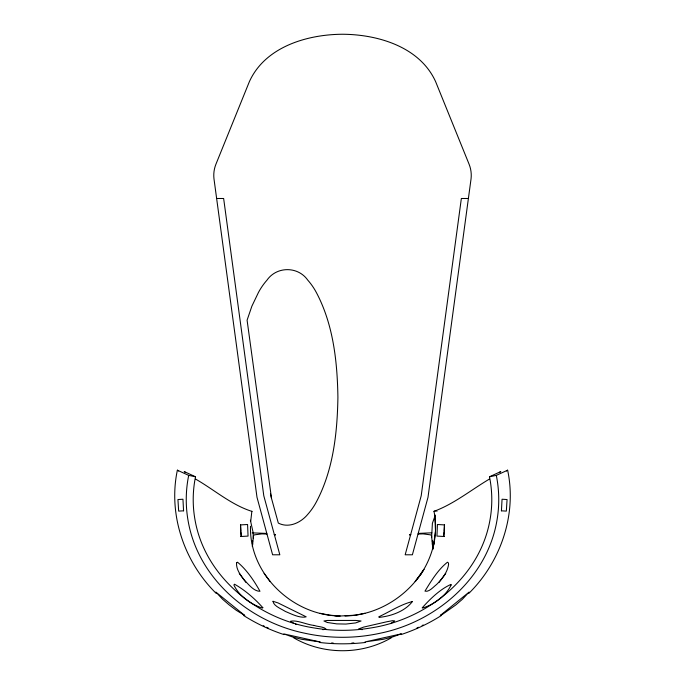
<?xml version="1.0" encoding="UTF-8"?>
<svg xmlns="http://www.w3.org/2000/svg" width="685" height="685" viewBox="0 0 685 685"><rect width="100%" height="100%" fill="white"/><g stroke="black" fill="none" stroke-linecap="round" stroke-linejoin="round"><path stroke-width="1.03" d="M418.098 534.06L423.047 533.88L430.745 534.882L431.593 535.833L432.783 548.111M431.593 537.622L432.398 523.289L435.309 515.103M432.988 549.301L432.817 546.741M444.325 531.235L444.402 524.898M444.514 524.907L443.623 536.441M240.598 524.898L240.675 531.235M252.397 546.51L253.407 535.833L254.255 534.882L261.953 533.88L266.902 534.06M443.906 536.449L444.24 532.279M501.437 510.822L502.054 499.237L507.063 499.536L506.343 511.113L501.377 510.813M252.397 543.753L252.671 540.773M252.388 546.553L252.671 543.59M250.727 521.251L251.857 511.293M434.829 516.25L435.497 531.175L433.442 545.911C436.011 534.583 436.362 522.732 433.982 511.335L436.413 510.702L436.979 511.327M499.588 472.385L500.803 471.571L489.484 476.769A114.883 114.883 0 0 1 489.912 520.352C479.654 577.609 426.832 619.249 371.099 627.914A170.111 170.111 0 0 1 313.901 627.914C258.168 619.249 205.337 577.601 195.097 520.352A114.883 114.883 0 0 1 195.508 476.769L188.692 475.381L177.372 470.184C167.971 514.452 184.214 561.888 216.169 593.373M434.376 541.141C432.269 552.615 427.723 563.584 421.421 573.388L423.938 569.355L415.187 581.565L421.207 573.824L418.287 577.635M445.729 573.439L438.948 582.515M418.158 577.823C400.905 600.445 373.667 615.498 345.017 615.995M468.831 593.373C500.786 561.888 517.029 514.452 507.628 470.184L496.308 475.381L489.484 476.769M507.628 470.184L506.412 470.997M489.321 479.132C471.083 489.946 453.855 504.049 433.982 511.335M441.551 615.395C428.921 623.461 415.264 629.875 401.042 634.584M442.202 614.548L455.748 604.983L462.375 599.289L469.122 592.08L440.284 615.438L442.176 614.565M391.392 637.744C361.817 655.048 323.183 655.048 293.608 637.744M422.114 625.525L423.219 624.985M418.047 627.477L418.501 627.263M390.638 623.624L394.723 620.91L392.599 620.687L387.059 621.706L363.641 627.092L358.503 629.01L362.279 629.669M416.9 627.991L417.362 627.803M410.709 534.66L409.45 534.882L410.692 534.72M418.27 533.418L431.841 532.802M365.413 642.47C350.206 644.268 334.794 644.268 319.587 642.47M353.862 642.898L351.756 643.061M252.054 511.412C231.513 505.033 214.311 489.792 195.679 479.132M252.183 532.87L266.73 533.418M183.623 510.813L178.657 511.113L177.937 499.536L182.946 499.237L183.563 510.822M240.658 536.509L248.056 536.09L247.576 524.504L240.486 524.907L241.377 536.475M320.066 613.289L329.708 615.181L339.931 615.995C292.837 615.652 249.049 574.124 250.496 526.217M322.721 629.669L326.206 629.258C324.245 626.672 317.772 626.792 314.158 625.439M216.623 198.487L223.644 198.487L263.793 495.777L279.831 554.79L272.613 554.79L257.003 497.327L213.968 178.742A29.84 29.84 0 0 1 215.895 164.297L249.408 81.575C265.198 46.785 307.188 34.413 342.603 34.25C377.966 34.464 419.836 46.854 435.591 81.575L469.122 164.289A29.84 29.84 0 0 1 471.066 178.742L427.997 497.327L412.387 554.79L405.169 554.79L421.207 495.777L461.356 198.487L468.377 198.487M339.914 616.029L355.292 615.181L364.934 613.289M334.751 615.764L339.931 615.995M444.599 524.907L437.424 524.504L436.944 536.09L444.342 536.509M331.591 642.941L333.244 643.061M274.308 534.72L275.55 534.882L274.291 534.66M327.49 622.519L336.763 623.881L345.865 624.061L355.626 622.922L361.055 620.987L355.626 620.439L327.49 620.456L323.945 620.987L327.336 622.485M314.055 625.422C306.7 624.711 296.716 619.642 290.423 621.304L294.199 623.555M283.958 634.584C269.736 629.875 256.079 623.461 243.449 615.395M295.483 624.103L296.125 624.36M267.63 627.794L268.46 628.136M266.499 627.263L266.953 627.477M263.22 625.688L264.333 626.227M195.516 476.769L184.196 471.571L185.412 472.385M178.588 470.997L177.372 470.184M246.052 582.515L239.27 573.439M270.155 581.599L264.119 573.362M271.517 498.406L278.315 523.075C288.685 528.512 300.886 522.715 307.762 514.358A64.013 64.013 0 0 0 316.282 502.088C333.312 470.098 337.32 432.954 337.91 397.24C337.328 361.526 333.312 324.373 316.282 292.384A64.013 64.013 0 0 0 307.762 280.122C298.001 266.157 276.766 266.157 267.004 280.122A64.013 64.013 0 0 0 258.485 292.384L251.875 306.195L247.088 320.186L271.517 498.406A37.195 37.195 0 0 1 270.472 493.448M250.385 520.189L252.996 531.962L253.407 538.684M432.329 543.539L432.783 548.488M432.329 540.773L432.603 543.753M240.769 532.425L241.094 536.483M188.692 475.381A121.844 121.844 0 0 0 188.247 521.602C198.419 578.688 249.075 621.68 304.371 633.137A176.644 176.644 0 0 0 380.629 633.128C435.925 621.697 486.581 578.679 496.745 521.602A121.844 121.844 0 0 0 496.308 475.381M412.353 601.576C404.938 611.397 391.084 616.175 379.045 617.39L378.788 616.825C389.714 611.714 400.948 604.367 412.353 601.576M448.581 564.38C447.519 572.266 442.176 578.876 436.722 584.365C433.485 586.797 429.024 592.397 424.965 591.146C431.199 580.94 438.058 569.603 447.468 562.205L448.452 562.976L448.581 564.38M262.826 607.698L262.372 608.049C250.856 604.341 239.082 596.164 233.885 584.973L234.51 584.202C244.965 590.11 254.906 598.767 262.826 607.681M236.539 562.984C236.119 569.5 240.606 575.229 244.357 580.152C248.561 584.365 253.921 591.438 259.975 591.275C254.195 580.889 246.728 569.783 237.532 562.205L236.539 562.984M451.115 584.973C445.832 596.078 434.213 604.393 422.628 608.049L422.191 607.869C429.949 599.11 440.241 589.109 450.961 584.416L451.115 584.973M401.213 633.899L392.257 637.059L383.42 639.276L364.985 641.939L401.213 633.899M273.007 601.302C273.58 606.054 281.389 608.871 285.32 611.422C291.57 614.034 300.047 618.461 306.212 616.834L277.999 602.903L273.007 601.302M320.015 641.939L301.597 639.285L292.743 637.059L283.787 633.899L320.015 641.939M244.716 615.438L236.274 610.301L229.252 604.983L222.625 599.289L215.878 592.08L244.716 615.438"/></g></svg>
